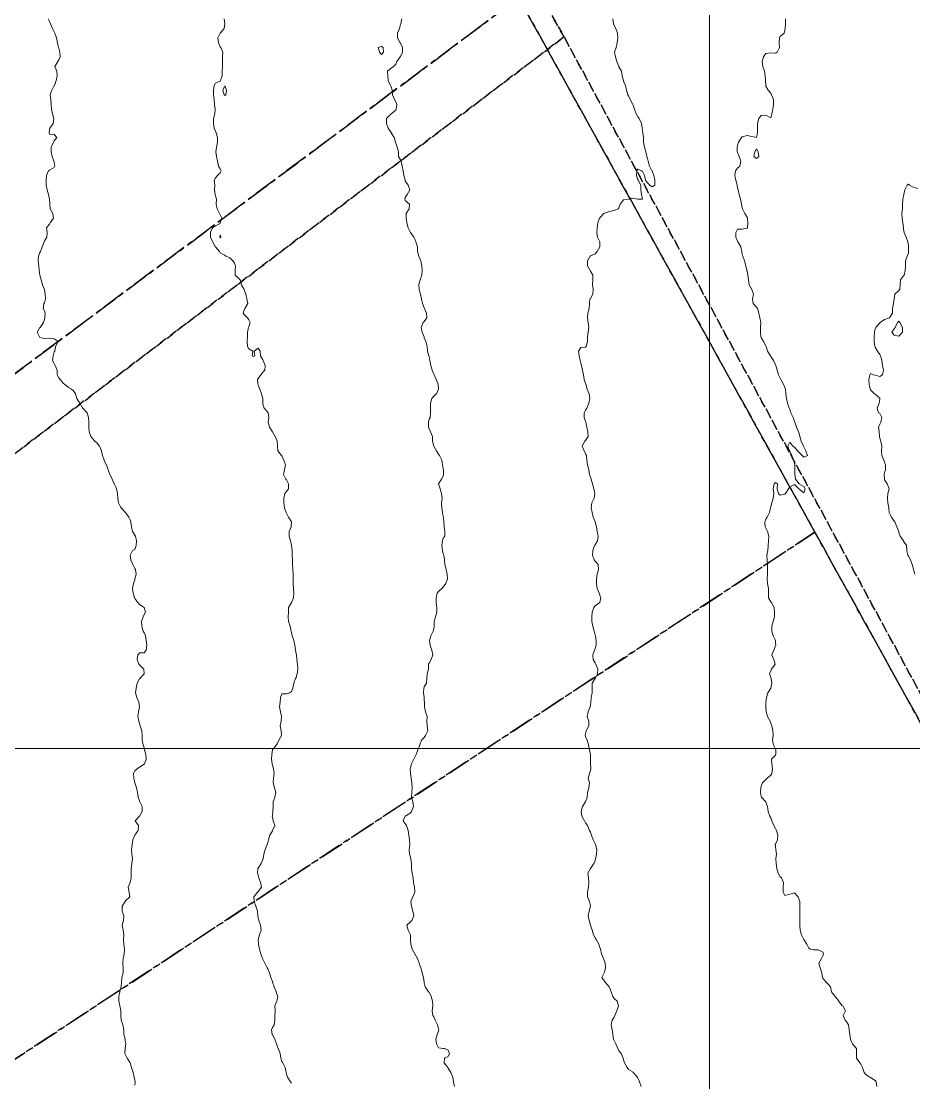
# Model space of a CAD drawing. Header units: centimetres. Extents: x 0 to 642158, y -847 to 649707.
# Drawn here: x 616594.3 to 616688.3, y 619952.2 to 620064 of the extents above; entities that cross this region are included whole.
import ezdxf

# ---------------------------------------------------------------- set-up
doc = ezdxf.new("R2010")
doc.units = ezdxf.units.CM
doc.header["$MEASUREMENT"] = 0
doc.linetypes.add('CENTERX2', pattern=[4, 2.5, -0.5, 0.5, -0.5])
doc.linetypes.add('JIS_02_0.7', pattern=[1.35, 0.75, -0.6])
for name, color, linetype, lineweight in [('MEV_grille', 254, 'Continuous', 9), ('WAL_parcellaire agricole', 7, 'JIS_02_0.7', 25), ('WAL_topographie 0.5', 253, 'Continuous', 20)]:
    doc.layers.add(name, color=color, linetype=linetype, lineweight=lineweight)
doc.layers.add('SPW_parcellaire cadastral', color=7, linetype='CENTERX2', lineweight=25, true_color=0xff0542)

# ---------------------------------------------------------------- blocks, each defined once
blk = doc.blocks.new('*U114')
at = {"layer": 'MEV_grille', "transparency": 33554687}
blk.add_lwpolyline([(-1338.46, 0), (1338.46, 0)], dxfattribs=at)
blk = doc.blocks.new('*U115')
at = {"layer": 'MEV_grille', "color": 0, "linetype": 'ByBlock', "lineweight": -2, "transparency": 16777216}
blk.add_blockref('*U114', (0, -2400), dxfattribs=at)
blk = doc.blocks.new('*U112')
at = {"layer": 'MEV_grille', "transparency": 33554687}
blk.add_lwpolyline([(0, 1825.48), (0, -1825.48)], dxfattribs=at)
blk = doc.blocks.new('*U113')
at = {"layer": 'MEV_grille', "color": 0, "linetype": 'ByBlock', "lineweight": -2, "transparency": 16777216}
blk.add_blockref('*U112', (1300, 0), dxfattribs=at)

msp = doc.modelspace()

# ---------------------------------------------------------------- linework, layer by layer
at = {"layer": 'SPW_parcellaire cadastral'}
for points in [[(616722.53, 619984.25), (616699.58, 619971.05), (616677.9, 620010.17), (616646.69, 620066.48), (616620.26, 620114.17), (616615, 620123.66), (616698.89, 620166.91), (616720.65, 620176.39), (616798.17, 620038.82), (616771.74, 620018.88), (616757.22, 620008.01), (616722.53, 619984.25)], [(616529.6, 620035.78), (616528.96, 620036.62), (616620.26, 620114.17), (616646.69, 620066.48), (616557.3, 619999.75), (616529.6, 620035.78)], [(616592.6, 619953.96), (616557.3, 619999.75), (616646.69, 620066.48), (616677.9, 620010.17), (616592.6, 619953.96)], [(616592.6, 619953.96), (616677.9, 620010.17), (616699.58, 619971.05), (616722.53, 619984.25), (616748.58, 619955.44), (616723.43, 619939.93), (616701.91, 619926.77), (616623.29, 619879.23), (616572.77, 619940.88), (616592.6, 619953.96)]]:
    msp.add_lwpolyline(points, dxfattribs=at)
at = {"layer": 'WAL_parcellaire agricole'}
for points in [[(616600.26, 620451.18), (616651.69, 620350.86), (616668.69, 620318.86), (616740.96, 620187.28), (616814.97, 620053.63), (616700.98, 619971.12), (616651.47, 620062.36), (616618.97, 620119.85), (616577.3, 620085.18), (616521.81, 620039.43), (616499.25, 620069.84), (616492.24, 620078.82), (616529.97, 620108.84), (616595.29, 620161.18), (616569.62, 620208.85), (616514.46, 620165.76), (616479.29, 620211.59), (616523.2, 620254.51), (616504.7, 620275.42), (616588.94, 620323.85), (616622.27, 620341.19), (616567.6, 620414.18), (616573.6, 620419.85), (616600.26, 620451.18)], [(616651.47, 620062.36), (616700.98, 619971.12), (616814.97, 620053.63), (616740.96, 620187.28)], [(616567.65, 619947.68), (616545.99, 619931.35), (616486.65, 620012.34), (616521.81, 620039.43), (616577.3, 620085.18), (616618.97, 620119.85), (616651.47, 620062.36), (616593.48, 620018.35), (616545.48, 619980.85), (616567.65, 619947.68)], [(616872.99, 619891.39), (616829.99, 619869.88), (616799.5, 619856.38), (616777, 619848.88), (616760.83, 619845.04), (616743.16, 619842.04), (616720.83, 619840.7), (616687.39, 619842.74), (616662.66, 619845.7), (616650, 619847.74), (616646.71, 619847.08), (616643.83, 619847.53), (616567.65, 619947.68), (616545.48, 619980.85), (616593.48, 620018.35), (616651.47, 620062.36)]]:
    msp.add_lwpolyline(points, dxfattribs=at)
at = {"layer": 'WAL_topographie 0.5'}
for points in [[(616597.11, 620064.25), (616597.25, 620063.98), (616597.36, 620063.75), (616597.57, 620063.25), (616597.75, 620062.88), (616597.83, 620062.75), (616598.01, 620062.25), (616598.12, 620061.75), (616598.23, 620061.25), (616598.25, 620061.18), (616598.36, 620060.75), (616598.38, 620060.25), (616598.25, 620059.94), (616598.16, 620059.75), (616597.83, 620059.25), (616598.02, 620058.75), (616598.09, 620058.25), (616597.96, 620057.75), (616597.8, 620057.25), (616597.75, 620057.22), (616597.51, 620056.75), (616597.35, 620056.25), (616597.41, 620055.75), (616597.45, 620055.25), (616597.46, 620054.75), (616597.57, 620054.25), (616597.71, 620053.75), (616597.64, 620053.25), (616597.29, 620052.75), (616597.25, 620052.58), (616597.22, 620052.25), (616597.25, 620052.12), (616597.75, 620052.06), (616598.03, 620051.75), (616597.75, 620051.39), (616597.67, 620051.25), (616597.45, 620050.75), (616597.43, 620050.25), (616597.53, 620049.75), (616597.73, 620049.25), (616597.75, 620049.15), (616597.81, 620048.75), (616597.75, 620048.58), (616597.25, 620048.33), (616597.16, 620048.25), (616596.95, 620047.75), (616596.93, 620047.25), (616596.93, 620046.75), (616597.03, 620046.25), (616597.16, 620045.75), (616597.25, 620045.25), (616597.25, 620045.25), (616597.3, 620044.75), (616597.35, 620044.25), (616597.62, 620043.75), (616597.68, 620043.25), (616597.32, 620042.75), (616597.25, 620042.61), (616596.96, 620042.25), (616597.03, 620041.75), (616596.99, 620041.25), (616596.75, 620040.87), (616596.69, 620040.75), (616596.48, 620040.25), (616596.32, 620039.75), (616596.25, 620039.65), (616596.09, 620039.25), (616596.08, 620038.75), (616596.13, 620038.25), (616596.16, 620037.75), (616596.25, 620037.25), (616596.25, 620037.25), (616596.37, 620036.75), (616596.52, 620036.25), (616596.75, 620035.75), (616596.75, 620035.75), (616596.82, 620035.25), (616596.83, 620034.75), (616596.75, 620034.33), (616596.68, 620034.25), (616596.61, 620033.75), (616596.75, 620033.5), (616596.82, 620033.25), (616596.79, 620032.75), (616596.75, 620032.58), (616596.64, 620032.25), (616596.29, 620031.75), (616596.25, 620031.72), (616595.97, 620031.25), (616596.2, 620030.75), (616596.25, 620030.7), (616596.75, 620030.58), (616597.25, 620030.62), (616597.75, 620030.53), (616598.17, 620030.25), (616597.89, 620029.75), (616597.81, 620029.25), (616597.75, 620029.18), (616597.65, 620028.75), (616597.59, 620028.25), (616597.75, 620027.94), (616597.87, 620027.75), (616598.06, 620027.25), (616598.09, 620026.75), (616598.25, 620026.45), (616598.39, 620026.25), (616598.75, 620025.82), (616598.83, 620025.75), (616599.25, 620025.4), (616599.57, 620025.25), (616599.75, 620025.11), (616599.99, 620024.75), (616600.14, 620024.25), (616600.25, 620024.07), (616600.47, 620023.75), (616600.75, 620023.28), (616600.78, 620023.25), (616601.25, 620022.75), (616601.25, 620022.75), (616601.39, 620022.25), (616601.4, 620021.75), (616601.4, 620021.25), (616601.45, 620020.75), (616601.62, 620020.25), (616601.75, 620020.06), (616602.03, 620019.75), (616602.25, 620019.58), (616602.52, 620019.25), (616602.74, 620018.75), (616602.75, 620018.7), (616602.85, 620018.25), (616603.02, 620017.75), (616603.25, 620017.28), (616603.27, 620017.25), (616603.46, 620016.75), (616603.63, 620016.25), (616603.75, 620016.01), (616603.87, 620015.75), (616604.09, 620015.25), (616604.25, 620014.9), (616604.31, 620014.75), (616604.42, 620014.25), (616604.47, 620013.75), (616604.55, 620013.25), (616604.75, 620012.84), (616604.8, 620012.75), (616605.25, 620012.27), (616605.26, 620012.25), (616605.62, 620011.75), (616605.75, 620011.46), (616605.82, 620011.25), (616605.9, 620010.75), (616606, 620010.25), (616606.25, 620009.85), (616606.33, 620009.75), (616606.44, 620009.25), (616606.4, 620008.75), (616606.25, 620008.36), (616606, 620008.25), (616605.75, 620007.75), (616605.84, 620007.25), (616606.05, 620006.75), (616606.25, 620006.33), (616606.31, 620006.25), (616606.38, 620005.75), (616606.27, 620005.25), (616606.25, 620005.15), (616606.1, 620004.75), (616606, 620004.25), (616606.07, 620003.75), (616606.23, 620003.25), (616606.25, 620003.2), (616606.57, 620002.75), (616606.75, 620002.56), (616607.25, 620002.25), (616607.25, 620002.25), (616607.37, 620001.75), (616607.25, 620001.5), (616607.13, 620001.25), (616606.96, 620000.75), (616606.99, 620000.25), (616607.14, 619999.75), (616607.25, 619999.57), (616607.37, 619999.25), (616607.46, 619998.75), (616607.53, 619998.25), (616607.45, 619997.75), (616607.25, 619997.45), (616606.75, 619997.46), (616606.58, 619997.25), (616606.51, 619996.75), (616606.69, 619996.25), (616606.75, 619996.19), (616607.22, 619995.75), (616607.25, 619995.25), (616607.25, 619995.25), (616607.25, 619995.25), (616606.78, 619994.75), (616606.75, 619994.71), (616606.5, 619994.25), (616606.38, 619993.75), (616606.34, 619993.25), (616606.45, 619992.75), (616606.66, 619992.25), (616606.74, 619991.75), (616606.65, 619991.25), (616606.57, 619990.75), (616606.66, 619990.25), (616606.75, 619990), (616606.83, 619989.75), (616606.98, 619989.25), (616607.02, 619988.75), (616607.02, 619988.25), (616607.14, 619987.75), (616607.25, 619987.43), (616607.29, 619987.25), (616607.41, 619986.75), (616607.46, 619986.25), (616607.28, 619985.75), (616607.25, 619985.71), (616606.75, 619985.4), (616606.5, 619985.25), (616606.25, 619985.04), (616606.13, 619984.75), (616606.14, 619984.25), (616606.25, 619983.75), (616606.25, 619983.75), (616606.42, 619983.25), (616606.54, 619982.75), (616606.6, 619982.25), (616606.75, 619981.85), (616606.79, 619981.75), (616607.03, 619981.25), (616607.03, 619980.75), (616606.75, 619980.25), (616606.75, 619980.25), (616606.3, 619979.75), (616606.64, 619979.25), (616606.6, 619978.75), (616606.25, 619978.25), (616606.25, 619978.25), (616606.05, 619977.75), (616605.96, 619977.25), (616605.9, 619976.75), (616605.95, 619976.25), (616606.02, 619975.75), (616605.94, 619975.25), (616605.86, 619974.75), (616605.87, 619974.25), (616605.87, 619973.75), (616605.75, 619973.25), (616605.75, 619973.25), (616605.56, 619972.75), (616605.65, 619972.25), (616605.72, 619971.75), (616605.25, 619971.28), (616605.23, 619971.25), (616604.92, 619970.75), (616604.93, 619970.25), (616605.09, 619969.75), (616605.05, 619969.25), (616604.91, 619968.75), (616605.02, 619968.25), (616605.11, 619967.75), (616605.06, 619967.25), (616605.11, 619966.75), (616605.16, 619966.25), (616605.12, 619965.75), (616605.03, 619965.25), (616604.98, 619964.75), (616605.04, 619964.25), (616605.01, 619963.75), (616604.87, 619963.25), (616604.85, 619962.75), (616604.81, 619962.25), (616604.75, 619962.08), (616604.66, 619961.75), (616604.58, 619961.25), (616604.57, 619960.75), (616604.66, 619960.25), (616604.75, 619959.92), (616604.78, 619959.75), (616604.79, 619959.25), (616604.81, 619958.75), (616604.98, 619958.25), (616605.1, 619957.75), (616605.11, 619957.25), (616605.22, 619956.75), (616605.25, 619956.55), (616605.3, 619956.25), (616605.25, 619955.75), (616605.25, 619955.75), (616605.21, 619955.25), (616605.25, 619955.17), (616605.44, 619954.75), (616605.75, 619954.25), (616605.75, 619954.25), (616605.91, 619953.75), (616606.07, 619953.25), (616606.2, 619952.75), (616606.25, 619952.42), (616606.28, 619952.25), (616606.25, 619951.92)], [(616615.66, 620064.25), (616615.75, 620063.75), (616615.75, 620063.75), (616615.75, 620063.75), (616615.65, 620063.25), (616615.25, 620062.75), (616615.25, 620062.75), (616614.99, 620062.25), (616615.07, 620061.75), (616615.25, 620061.31), (616615.3, 620061.25), (616615.51, 620060.75), (616615.49, 620060.25), (616615.49, 620059.75), (616615.5, 620059.25), (616615.47, 620058.75), (616615.44, 620058.25), (616615.29, 620057.75), (616615.25, 620057.7), (616614.75, 620057.5), (616614.62, 620057.25), (616614.55, 620056.75), (616614.56, 620056.25), (616614.61, 620055.75), (616614.65, 620055.25), (616614.73, 620054.75), (616614.7, 620054.25), (616614.55, 620053.75), (616614.55, 620053.25), (616614.62, 620052.75), (616614.75, 620052.43), (616614.81, 620052.25), (616614.95, 620051.75), (616614.96, 620051.25), (616614.86, 620050.75), (616614.78, 620050.25), (616614.86, 620049.75), (616614.95, 620049.25), (616615.08, 620048.75), (616615.25, 620048.45), (616615.34, 620048.25), (616615.25, 620048.02), (616614.98, 620047.75), (616614.75, 620047.5), (616614.61, 620047.25), (616614.68, 620046.75), (616614.64, 620046.25), (616614.72, 620045.75), (616614.75, 620045.6), (616614.85, 620045.25), (616614.84, 620044.75), (616614.93, 620044.25), (616615.18, 620043.75), (616615.25, 620043.62), (616615.41, 620043.25), (616615.26, 620042.75), (616615.25, 620042.71), (616614.75, 620042.45), (616614.45, 620042.25), (616614.25, 620041.85), (616614.23, 620041.75), (616614.22, 620041.25), (616614.25, 620041.15), (616614.49, 620040.75), (616614.72, 620040.25), (616614.75, 620040.22), (616615.16, 620039.75), (616615.25, 620039.62), (616615.75, 620039.35), (616615.83, 620039.25), (616616.25, 620039.09), (616616.58, 620038.75), (616616.75, 620038.5), (616616.85, 620038.25), (616616.82, 620037.75), (616616.83, 620037.25), (616617.25, 620036.88), (616617.34, 620036.75), (616617.5, 620036.25), (616617.75, 620035.81), (616617.78, 620035.75), (616617.96, 620035.25), (616618.07, 620034.75), (616618.15, 620034.25), (616617.86, 620033.75), (616617.75, 620033.5), (616617.68, 620033.25), (616617.75, 620033.14), (616618.12, 620032.75), (616618.25, 620032.55), (616618.42, 620032.25), (616618.25, 620031.82), (616618.22, 620031.75), (616618.13, 620031.25), (616618.14, 620030.75), (616618.08, 620030.25), (616618.13, 620029.75), (616618.25, 620029.5), (616618.68, 620029.25), (616618.62, 620028.75), (616618.75, 620028.67), (616618.89, 620028.75), (616618.82, 620029.25), (616619.25, 620029.55), (616619.45, 620029.25), (616619.5, 620028.75), (616619.75, 620028.33), (616619.77, 620028.25), (616619.98, 620027.75), (616619.96, 620027.25), (616619.75, 620027.03), (616619.52, 620026.75), (616619.25, 620026.38), (616619.19, 620026.25), (616619.22, 620025.75), (616619.25, 620025.68), (616619.42, 620025.25), (616619.59, 620024.75), (616619.74, 620024.25), (616619.74, 620023.75), (616619.75, 620023.67), (616619.89, 620023.25), (616620.25, 620022.82), (616620.29, 620022.75), (616620.38, 620022.25), (616620.31, 620021.75), (616620.43, 620021.25), (616620.75, 620020.75), (616620.75, 620020.75), (616621.05, 620020.25), (616621.25, 620019.75), (616621.25, 620019.75), (616621.27, 620019.25), (616621.31, 620018.75), (616621.69, 620018.25), (616621.75, 620018.2), (616621.97, 620017.75), (616622.13, 620017.25), (616622.03, 620016.75), (616621.9, 620016.25), (616622.16, 620015.75), (616622.25, 620015.67), (616622.44, 620015.25), (616622.46, 620014.75), (616622.25, 620014.46), (616622.06, 620014.25), (616621.94, 620013.75), (616621.94, 620013.25), (616622.02, 620012.75), (616622.2, 620012.25), (616622.25, 620012.17), (616622.46, 620011.75), (616622.75, 620011.25), (616622.75, 620011.25), (616622.75, 620011.25), (616622.72, 620010.75), (616622.53, 620010.25), (616622.51, 620009.75), (616622.64, 620009.25), (616622.75, 620008.75), (616622.75, 620008.75), (616622.84, 620008.25), (616622.84, 620007.75), (616622.85, 620007.25), (616622.85, 620006.75), (616622.89, 620006.25), (616622.93, 620005.75), (616622.93, 620005.25), (616622.94, 620004.75), (616622.96, 620004.25), (616622.99, 620003.75), (616622.98, 620003.25), (616622.75, 620002.75), (616622.75, 620002.75), (616622.45, 620002.25), (616622.44, 620001.75), (616622.42, 620001.25), (616622.44, 620000.75), (616622.61, 620000.25), (616622.72, 619999.75), (616622.75, 619999.6), (616622.82, 619999.25), (616623, 619998.75), (616623.1, 619998.25), (616623.17, 619997.75), (616623.25, 619997.36), (616623.27, 619997.25), (616623.33, 619996.75), (616623.4, 619996.25), (616623.43, 619995.75), (616623.36, 619995.25), (616623.25, 619994.87), (616623.18, 619994.75), (616623, 619994.25), (616622.89, 619993.75), (616622.75, 619993.38), (616622.58, 619993.25), (616622.25, 619993.14), (616621.75, 619993.14), (616621.61, 619992.75), (616621.55, 619992.25), (616621.51, 619991.75), (616621.59, 619991.25), (616621.71, 619990.75), (616621.68, 619990.25), (616621.57, 619989.75), (616621.66, 619989.25), (616621.72, 619988.75), (616621.42, 619988.25), (616621.25, 619987.86), (616621.17, 619987.75), (616620.75, 619987.25), (616620.75, 619987.25), (616620.68, 619986.75), (616620.64, 619986.25), (616620.71, 619985.75), (616620.75, 619985.62), (616620.87, 619985.25), (616620.92, 619984.75), (616620.85, 619984.25), (616620.83, 619983.75), (616620.98, 619983.25), (616621.1, 619982.75), (616620.99, 619982.25), (616620.84, 619981.75), (616620.83, 619981.25), (616620.8, 619980.75), (616620.75, 619980.33), (616620.74, 619980.25), (616620.75, 619980.15), (616620.83, 619979.75), (616620.99, 619979.25), (616620.77, 619978.75), (616620.75, 619978.71), (616620.48, 619978.25), (616620.35, 619977.75), (616620.25, 619977.48), (616620.18, 619977.25), (616619.97, 619976.75), (616619.85, 619976.25), (616619.76, 619975.75), (616619.75, 619975.71), (616619.56, 619975.25), (616619.25, 619974.78), (616619.23, 619974.75), (616619.18, 619974.25), (616619.25, 619974.03), (616619.33, 619973.75), (616619.48, 619973.25), (616619.59, 619972.75), (616619.25, 619972.31), (616619.19, 619972.25), (616618.78, 619971.75), (616618.82, 619971.25), (616619, 619970.75), (616619.18, 619970.25), (616619.22, 619969.75), (616619.25, 619969.55), (616619.31, 619969.25), (616619.51, 619968.75), (616619.55, 619968.25), (616619.4, 619967.75), (616619.25, 619967.25), (616619.3, 619966.75), (616619.39, 619966.25), (616619.53, 619965.75), (616619.71, 619965.25), (616619.75, 619965.17), (616619.96, 619964.75), (616620.19, 619964.25), (616620.25, 619964.15), (616620.44, 619963.75), (616620.59, 619963.25), (616620.75, 619962.82), (616620.77, 619962.75), (616620.94, 619962.25), (616621.13, 619961.75), (616621.25, 619961.43), (616621.31, 619961.25), (616621.25, 619960.89), (616621.2, 619960.75), (616620.99, 619960.25), (616621.05, 619959.75), (616620.99, 619959.25), (616621, 619958.75), (616620.95, 619958.25), (616620.75, 619957.98), (616620.65, 619957.75), (616620.73, 619957.25), (616620.75, 619957.21), (616621, 619956.75), (616621.17, 619956.25), (616621.25, 619956.04), (616621.37, 619955.75), (616621.55, 619955.25), (616621.64, 619954.75), (616621.75, 619954.41), (616621.83, 619954.25), (616622.11, 619953.75), (616622.21, 619953.25), (616622.25, 619953.06), (616622.35, 619952.75), (616622.66, 619952.25), (616622.75, 619952.13)], [(616634.38, 620064.25), (616634.29, 620063.75), (616634.25, 620063.65), (616634.13, 620063.25), (616633.94, 620062.75), (616633.93, 620062.25), (616634.2, 620061.75), (616634.25, 620061.68), (616634.44, 620061.25), (616634.47, 620060.75), (616634.25, 620060.3), (616634.21, 620060.25), (616633.86, 620059.75), (616633.75, 620059.5), (616633.5, 620059.25), (616633.25, 620059.06), (616632.89, 620058.75), (616632.9, 620058.25), (616632.95, 620057.75), (616633.18, 620057.25), (616633.25, 620057.11), (616633.37, 620056.75), (616633.4, 620056.25), (616633.6, 620055.75), (616633.75, 620055.51), (616633.85, 620055.25), (616633.77, 620054.75), (616633.75, 620054.65), (616633.25, 620054.25), (616633.25, 620054.25), (616632.77, 620053.75), (616632.78, 620053.25), (616632.94, 620052.75), (616633.25, 620052.27), (616633.27, 620052.25), (616633.58, 620051.75), (616633.71, 620051.25), (616633.75, 620051.16), (616633.88, 620050.75), (616634.02, 620050.25), (616634.04, 620049.75), (616634.25, 620049.39), (616634.3, 620049.25), (616634.43, 620048.75), (616634.52, 620048.25), (616634.61, 620047.75), (616634.72, 620047.25), (616634.75, 620047.2), (616635.04, 620046.75), (616635.22, 620046.25), (616634.93, 620045.75), (616634.75, 620045.44), (616634.7, 620045.25), (616634.75, 620045.11), (616635.19, 620044.75), (616635.17, 620044.25), (616634.83, 620043.75), (616634.85, 620043.25), (616634.92, 620042.75), (616635.04, 620042.25), (616635.25, 620041.81), (616635.3, 620041.75), (616635.64, 620041.25), (616635.75, 620041.03), (616635.86, 620040.75), (616636.03, 620040.25), (616636.05, 620039.75), (616636.17, 620039.25), (616636.25, 620039.09), (616636.39, 620038.75), (616636.49, 620038.25), (616636.52, 620037.75), (616636.49, 620037.25), (616636.33, 620036.75), (616636.25, 620036.54), (616636.18, 620036.25), (616636.2, 620035.75), (616636.25, 620035.61), (616636.36, 620035.25), (616636.46, 620034.75), (616636.57, 620034.25), (616636.75, 620033.81), (616636.78, 620033.75), (616636.99, 620033.25), (616637.03, 620032.75), (616636.75, 620032.36), (616636.64, 620032.25), (616636.43, 620031.75), (616636.54, 620031.25), (616636.72, 620030.75), (616636.75, 620030.65), (616636.92, 620030.25), (616637.05, 620029.75), (616637.08, 620029.25), (616637.23, 620028.75), (616637.25, 620028.69), (616637.35, 620028.25), (616637.45, 620027.75), (616637.57, 620027.25), (616637.75, 620026.83), (616637.78, 620026.75), (616638.01, 620026.25), (616638.2, 620025.75), (616638.25, 620025.25), (616638.25, 620025.25), (616638.25, 620025.25), (616638.05, 620024.75), (616637.75, 620024.49), (616637.55, 620024.25), (616637.4, 620023.75), (616637.39, 620023.25), (616637.42, 620022.75), (616637.37, 620022.25), (616637.25, 620022.08), (616637.19, 620021.75), (616637.18, 620021.25), (616637.25, 620021.06), (616637.42, 620020.75), (616637.6, 620020.25), (616637.63, 620019.75), (616637.75, 620019.25), (616637.75, 620019.25), (616638.03, 620018.75), (616638.25, 620018.38), (616638.36, 620018.25), (616638.59, 620017.75), (616638.68, 620017.25), (616638.75, 620016.83), (616638.76, 620016.75), (616638.78, 620016.25), (616638.75, 620016.08), (616638.55, 620015.75), (616638.25, 620015.25), (616638.41, 620014.75), (616638.57, 620014.25), (616638.62, 620013.75), (616638.58, 620013.25), (616638.59, 620012.75), (616638.67, 620012.25), (616638.75, 620011.82), (616638.76, 620011.75), (616638.82, 620011.25), (616638.85, 620010.75), (616638.93, 620010.25), (616638.93, 620009.75), (616638.75, 620009.53), (616638.66, 620009.25), (616638.6, 620008.75), (616638.67, 620008.25), (616638.75, 620007.9), (616638.8, 620007.75), (616638.87, 620007.25), (616638.93, 620006.75), (616639.04, 620006.25), (616639.15, 620005.75), (616639.19, 620005.25), (616639.02, 620004.75), (616638.75, 620004.36), (616638.61, 620004.25), (616638.25, 620003.92), (616638.1, 620003.75), (616637.99, 620003.25), (616638, 620002.75), (616638.06, 620002.25), (616638.07, 620001.75), (616637.93, 620001.25), (616637.78, 620000.75), (616637.8, 620000.25), (616637.75, 620000), (616637.7, 619999.75), (616637.45, 619999.25), (616637.29, 619998.75), (616637.37, 619998.25), (616637.54, 619997.75), (616637.64, 619997.25), (616637.46, 619996.75), (616637.25, 619996.36), (616637.21, 619996.25), (616637.2, 619995.75), (616637.04, 619995.25), (616637.02, 619994.75), (616636.98, 619994.25), (616636.75, 619993.88), (616636.69, 619993.75), (616636.67, 619993.25), (616636.73, 619992.75), (616636.75, 619992.42), (616636.76, 619992.25), (616636.78, 619991.75), (616636.89, 619991.25), (616637.04, 619990.75), (616637.02, 619990.25), (616637.06, 619989.75), (616637.12, 619989.25), (616636.88, 619988.75), (616636.75, 619988.53), (616636.47, 619988.25), (616636.29, 619987.75), (616636.25, 619987.67), (616636.06, 619987.25), (616635.88, 619986.75), (616635.75, 619986.45), (616635.66, 619986.25), (616635.41, 619985.75), (616635.27, 619985.25), (616635.3, 619984.75), (616635.38, 619984.25), (616635.43, 619983.75), (616635.49, 619983.25), (616635.45, 619982.75), (616635.42, 619982.25), (616635.54, 619981.75), (616635.62, 619981.25), (616635.42, 619980.75), (616635.25, 619980.56), (616634.75, 619980.25), (616634.75, 619980.25), (616634.52, 619979.75), (616634.75, 619979.46), (616634.88, 619979.25), (616635.05, 619978.75), (616635.13, 619978.25), (616635.2, 619977.75), (616635.21, 619977.25), (616635.16, 619976.75), (616635.18, 619976.25), (616635.25, 619976.06), (616635.34, 619975.75), (616635.39, 619975.25), (616635.41, 619974.75), (616635.49, 619974.25), (616635.57, 619973.75), (616635.62, 619973.25), (616635.72, 619972.75), (616635.75, 619972.25), (616635.75, 619972.25), (616635.75, 619972.25), (616635.54, 619971.75), (616635.35, 619971.25), (616635.42, 619970.75), (616635.54, 619970.25), (616635.64, 619969.75), (616635.44, 619969.25), (616635.25, 619969.09), (616634.91, 619968.75), (616635.06, 619968.25), (616635.25, 619967.83), (616635.29, 619967.75), (616635.3, 619967.25), (616635.32, 619966.75), (616635.48, 619966.25), (616635.75, 619965.75), (616635.75, 619965.75), (616636.02, 619965.25), (616636.2, 619964.75), (616636.25, 619964.6), (616636.37, 619964.25), (616636.52, 619963.75), (616636.66, 619963.25), (616636.73, 619962.75), (616636.75, 619962.7), (616636.86, 619962.25), (616637.2, 619961.75), (616637.25, 619961.69), (616637.48, 619961.25), (616637.61, 619960.75), (616637.64, 619960.25), (616637.57, 619959.75), (616637.66, 619959.25), (616637.75, 619959.09), (616637.89, 619958.75), (616638.15, 619958.25), (616638.25, 619957.89), (616638.28, 619957.75), (616638.25, 619957.61), (616638.1, 619957.25), (616637.97, 619956.75), (616638.05, 619956.25), (616638.25, 619955.82), (616638.75, 619955.78), (616638.88, 619955.75), (616639.25, 619955.58), (616639.4, 619955.25), (616639.25, 619954.92), (616638.88, 619954.75), (616638.84, 619954.25), (616639.22, 619953.75), (616639.25, 619953.7), (616639.53, 619953.25), (616639.75, 619952.75), (616639.75, 619952.75), (616639.84, 619952.25), (616639.92, 619951.75)], [(616656.62, 620064.25), (616656.68, 620063.75), (616656.75, 620063.57), (616656.92, 620063.25), (616657.1, 620062.75), (616657.13, 620062.25), (616657.07, 620061.75), (616656.95, 620061.25), (616656.78, 620060.75), (616656.9, 620060.25), (616657.04, 620059.75), (616657.23, 620059.25), (616657.25, 620059.19), (616657.51, 620058.75), (616657.59, 620058.25), (616657.73, 620057.75), (616657.75, 620057.7), (616657.94, 620057.25), (616658.06, 620056.75), (616658.2, 620056.25), (616658.25, 620056.14), (616658.44, 620055.75), (616658.72, 620055.25), (616658.75, 620055.17), (616658.89, 620054.75), (616659.06, 620054.25), (616659.25, 620053.94), (616659.39, 620053.75), (616659.62, 620053.25), (616659.71, 620052.75), (616659.75, 620052.46), (616659.78, 620052.25), (616659.83, 620051.75), (616659.85, 620051.25), (616659.96, 620050.75), (616660.09, 620050.25), (616660.19, 620049.75), (616660.25, 620049.54), (616660.34, 620049.25), (616660.48, 620048.75), (616660.73, 620048.25), (616660.75, 620048.23), (616660.95, 620047.75), (616661.04, 620047.25), (616661.04, 620046.75), (616660.75, 620046.56), (616660.52, 620046.75), (616660.25, 620046.97), (616660.04, 620047.25), (616659.95, 620047.75), (616659.75, 620048.17), (616659.62, 620048.25), (616659.25, 620048.43), (616659.15, 620048.25), (616659.1, 620047.75), (616659.25, 620047.29), (616659.29, 620047.25), (616659.55, 620046.75), (616659.57, 620046.25), (616659.64, 620045.75), (616659.75, 620045.25), (616659.75, 620045.25), (616659.75, 620045.25), (616659.25, 620045.25), (616659.25, 620045.25), (616658.75, 620045.35), (616658.25, 620045.25), (616658.25, 620045.25), (616657.75, 620045.19), (616657.38, 620044.75), (616657.25, 620044.33), (616657.19, 620044.25), (616656.75, 620044.07), (616656.25, 620043.97), (616655.75, 620043.8), (616655.67, 620043.75), (616655.25, 620043.3), (616655.21, 620043.25), (616655.04, 620042.75), (616654.97, 620042.25), (616654.93, 620041.75), (616655, 620041.25), (616655.25, 620040.78), (616655.26, 620040.75), (616655.25, 620040.5), (616655.23, 620040.25), (616654.95, 620039.75), (616654.75, 620039.51), (616654.25, 620039.28), (616654.23, 620039.25), (616653.95, 620038.75), (616653.96, 620038.25), (616654.21, 620037.75), (616654.25, 620037.67), (616654.51, 620037.25), (616654.52, 620036.75), (616654.47, 620036.25), (616654.55, 620035.75), (616654.52, 620035.25), (616654.25, 620034.81), (616654.2, 620034.75), (616654.16, 620034.25), (616654.13, 620033.75), (616653.97, 620033.25), (616653.93, 620032.75), (616654.01, 620032.25), (616654.09, 620031.75), (616654.01, 620031.25), (616653.95, 620030.75), (616653.96, 620030.25), (616653.81, 620029.75), (616653.75, 620029.68), (616653.25, 620029.64), (616652.99, 620029.25), (616653.07, 620028.75), (616653.18, 620028.25), (616653.25, 620027.97), (616653.31, 620027.75), (616653.43, 620027.25), (616653.51, 620026.75), (616653.6, 620026.25), (616653.75, 620025.82), (616653.77, 620025.75), (616653.92, 620025.25), (616654.11, 620024.75), (616654.2, 620024.25), (616654.08, 620023.75), (616653.87, 620023.25), (616653.75, 620023.02), (616653.61, 620022.75), (616653.61, 620022.25), (616653.75, 620021.82), (616653.77, 620021.75), (616653.86, 620021.25), (616653.98, 620020.75), (616654.03, 620020.25), (616653.75, 620019.83), (616653.65, 620019.75), (616653.38, 620019.25), (616653.58, 620018.75), (616653.75, 620018.42), (616653.83, 620018.25), (616653.88, 620017.75), (616653.96, 620017.25), (616654.08, 620016.75), (616654.16, 620016.25), (616654.25, 620015.96), (616654.32, 620015.75), (616654.48, 620015.25), (616654.62, 620014.75), (616654.72, 620014.25), (616654.65, 620013.75), (616654.4, 620013.25), (616654.34, 620012.75), (616654.44, 620012.25), (616654.53, 620011.75), (616654.75, 620011.25), (616654.75, 620011.25), (616654.91, 620010.75), (616654.95, 620010.25), (616655.08, 620009.75), (616654.99, 620009.25), (616654.75, 620008.84), (616654.69, 620008.75), (616654.52, 620008.25), (616654.48, 620007.75), (616654.66, 620007.25), (616654.75, 620007.12), (616655.06, 620006.75), (616655.09, 620006.25), (616654.97, 620005.75), (616654.91, 620005.25), (616654.88, 620004.75), (616654.96, 620004.25), (616655.17, 620003.75), (616655.25, 620003.54), (616655.35, 620003.25), (616655.25, 620002.75), (616655.25, 620002.75), (616654.75, 620002.4), (616654.62, 620002.25), (616654.45, 620001.75), (616654.41, 620001.25), (616654.41, 620000.75), (616654.52, 620000.25), (616654.66, 619999.75), (616654.75, 619999.32), (616654.78, 619999.25), (616654.87, 619998.75), (616654.85, 619998.25), (616654.75, 619997.92), (616654.69, 619997.75), (616654.49, 619997.25), (616654.55, 619996.75), (616654.75, 619996.4), (616654.83, 619996.25), (616655.03, 619995.75), (616654.99, 619995.25), (616654.75, 619994.75), (616654.75, 619994.75), (616654.42, 619994.25), (616654.45, 619993.75), (616654.43, 619993.25), (616654.33, 619992.75), (616654.29, 619992.25), (616654.25, 619991.92), (616654.21, 619991.75), (616654, 619991.25), (616653.9, 619990.75), (616654.08, 619990.25), (616654.1, 619989.75), (616653.82, 619989.25), (616653.75, 619988.96), (616653.69, 619988.75), (616653.75, 619988.64), (616653.9, 619988.25), (616654.04, 619987.75), (616654.15, 619987.25), (616654.25, 619986.75), (616654.25, 619986.75), (616654.25, 619986.25), (616654.27, 619985.75), (616654.3, 619985.25), (616654.25, 619985.05), (616654.16, 619984.75), (616654, 619984.25), (616654.17, 619983.75), (616654.09, 619983.25), (616653.96, 619982.75), (616653.9, 619982.25), (616653.75, 619981.75), (616653.75, 619981.75), (616653.43, 619981.25), (616653.27, 619980.75), (616653.35, 619980.25), (616653.62, 619979.75), (616653.75, 619979.56), (616653.93, 619979.25), (616654.16, 619978.75), (616654.25, 619978.55), (616654.38, 619978.25), (616654.55, 619977.75), (616654.75, 619977.34), (616654.79, 619977.25), (616654.92, 619976.75), (616654.91, 619976.25), (616654.79, 619975.75), (616654.75, 619975.58), (616654.62, 619975.25), (616654.25, 619974.75), (616654.25, 619974.75), (616653.97, 619974.25), (616654.06, 619973.75), (616654.1, 619973.25), (616654.04, 619972.75), (616653.93, 619972.25), (616653.95, 619971.75), (616654.14, 619971.25), (616654.25, 619970.75), (616654.25, 619970.75), (616654.25, 619970.75), (616654.11, 619970.25), (616654.01, 619969.75), (616654.11, 619969.25), (616654.25, 619968.75), (616654.25, 619968.75), (616654.42, 619968.25), (616654.58, 619967.75), (616654.75, 619967.43), (616654.87, 619967.25), (616655.15, 619966.75), (616655.25, 619966.4), (616655.31, 619966.25), (616655.41, 619965.75), (616655.62, 619965.25), (616655.75, 619964.96), (616655.82, 619964.75), (616655.83, 619964.25), (616655.75, 619963.82), (616655.71, 619963.75), (616655.46, 619963.25), (616655.75, 619962.85), (616655.79, 619962.75), (616656.21, 619962.25), (616656.25, 619962.19), (616656.44, 619961.75), (616656.62, 619961.25), (616656.75, 619961.02), (616657.08, 619960.75), (616657.21, 619960.25), (616657.03, 619959.75), (616656.83, 619959.25), (616656.75, 619959.06), (616656.56, 619958.75), (616656.43, 619958.25), (616656.54, 619957.75), (616656.6, 619957.25), (616656.7, 619956.75), (616656.75, 619956.62), (616656.93, 619956.25), (616657.14, 619955.75), (616657.25, 619955.53), (616657.49, 619955.25), (616657.7, 619954.75), (616657.75, 619954.56), (616657.85, 619954.25), (616658.12, 619953.75), (616658.25, 619953.56), (616658.75, 619953.27), (616658.77, 619953.25), (616659.2, 619952.75), (616659.25, 619952.67), (616659.43, 619952.25), (616659.61, 619951.75)], [(616674.79, 620064.25), (616674.8, 620063.75), (616674.77, 620063.25), (616674.75, 620063.08), (616674.67, 620062.75), (616674.25, 620062.39), (616674.18, 620062.25), (616674.12, 620061.75), (616674.17, 620061.25), (616673.93, 620060.75), (616673.75, 620060.63), (616673.25, 620060.69), (616672.75, 620060.61), (616672.48, 620060.25), (616672.36, 620059.75), (616672.41, 620059.25), (616672.6, 620058.75), (616672.68, 620058.25), (616672.7, 620057.75), (616672.73, 620057.25), (616672.75, 620057.18), (616672.97, 620056.75), (616673.25, 620056.43), (616673.34, 620056.25), (616673.55, 620055.75), (616673.54, 620055.25), (616673.46, 620054.75), (616673.35, 620054.25), (616673.25, 620053.82), (616672.75, 620054.1), (616672.25, 620054.06), (616672.01, 620053.75), (616671.86, 620053.25), (616671.84, 620052.75), (616671.85, 620052.25), (616671.75, 620051.75), (616671.75, 620051.75), (616671.75, 620051.75), (616671.25, 620051.87), (616670.75, 620051.98), (616670.25, 620051.83), (616670.18, 620051.75), (616669.86, 620051.25), (616669.75, 620050.94), (616669.71, 620050.75), (616669.72, 620050.25), (616669.75, 620050.17), (616669.93, 620049.75), (616670.09, 620049.25), (616669.98, 620048.75), (616669.75, 620048.54), (616669.54, 620048.25), (616669.45, 620047.75), (616669.57, 620047.25), (616669.7, 620046.75), (616669.75, 620046.5), (616669.82, 620046.25), (616669.92, 620045.75), (616670.06, 620045.25), (616670.18, 620044.75), (616670.25, 620044.33), (616670.27, 620044.25), (616670.51, 620043.75), (616670.75, 620043.36), (616670.8, 620043.25), (616670.83, 620042.75), (616670.8, 620042.25), (616670.75, 620042.19), (616670.25, 620042.1), (616669.75, 620042.11), (616669.56, 620041.75), (616669.57, 620041.25), (616669.75, 620040.82), (616669.8, 620040.75), (616670.09, 620040.25), (616670.19, 620039.75), (616670.25, 620039.4), (616670.3, 620039.25), (616670.48, 620038.75), (616670.61, 620038.25), (616670.74, 620037.75), (616670.75, 620037.7), (616670.84, 620037.25), (616670.91, 620036.75), (616670.98, 620036.25), (616671.25, 620035.75), (616671.25, 620035.75), (616671.44, 620035.25), (616671.32, 620034.75), (616671.4, 620034.25), (616671.75, 620033.88), (616671.84, 620033.75), (616672, 620033.25), (616672.11, 620032.75), (616672.21, 620032.25), (616672.18, 620031.75), (616672.16, 620031.25), (616672.22, 620030.75), (616672.25, 620030.68), (616672.49, 620030.25), (616672.75, 620029.8), (616672.78, 620029.75), (616672.92, 620029.25), (616673.21, 620028.75), (616673.25, 620028.68), (616673.53, 620028.25), (616673.75, 620027.81), (616673.78, 620027.75), (616673.93, 620027.25), (616674.06, 620026.75), (616674.25, 620026.39), (616674.33, 620026.25), (616674.6, 620025.75), (616674.75, 620025.4), (616674.8, 620025.25), (616674.85, 620024.75), (616674.9, 620024.25), (616675.02, 620023.75), (616675.18, 620023.25), (616675.25, 620023.08), (616675.38, 620022.75), (616675.6, 620022.25), (616675.75, 620021.84), (616675.79, 620021.75), (616675.97, 620021.25), (616676.18, 620020.75), (616676.25, 620020.56), (616676.32, 620020.25), (616676.45, 620019.75), (616676.69, 620019.25), (616676.75, 620019.17), (616676.96, 620018.75), (616677.12, 620018.25), (616676.75, 620018.08), (616676.56, 620018.25), (616676.25, 620018.58), (616676.08, 620018.75), (616675.75, 620019.12), (616675.59, 620019.25), (616675.25, 620019.64), (616675.06, 620019.25), (616675.23, 620018.75), (616675.25, 620018.7), (616675.47, 620018.25), (616675.66, 620017.75), (616675.75, 620017.44), (616675.8, 620017.25), (616675.8, 620016.75), (616675.8, 620016.25), (616675.87, 620015.75), (616676.25, 620015.25), (616676.25, 620015.25), (616676.75, 620014.97), (616676.86, 620014.75), (616676.75, 620014.31), (616676.25, 620014.71), (616676.2, 620014.75), (616675.75, 620015.18), (616675.25, 620014.94), (616675.12, 620014.75), (616674.79, 620014.25), (616674.75, 620014.18), (616674.25, 620014.08), (616674.06, 620014.25), (616673.94, 620014.75), (616673.97, 620015.25), (616673.75, 620015.39), (616673.62, 620015.25), (616673.5, 620014.75), (616673.58, 620014.25), (616673.5, 620013.75), (616673.38, 620013.25), (616673.25, 620012.88), (616673.23, 620012.75), (616673.11, 620012.25), (616672.86, 620011.75), (616672.75, 620011.54), (616672.64, 620011.25), (616672.68, 620010.75), (616672.75, 620010.6), (616672.91, 620010.25), (616673.06, 620009.75), (616673.02, 620009.25), (616672.99, 620008.75), (616672.94, 620008.25), (616672.84, 620007.75), (616672.88, 620007.25), (616672.9, 620006.75), (616672.92, 620006.25), (616672.92, 620005.75), (616672.87, 620005.25), (616672.9, 620004.75), (616673.01, 620004.25), (616673, 620003.75), (616673.02, 620003.25), (616673.25, 620002.83), (616673.32, 620002.75), (616673.6, 620002.25), (616673.64, 620001.75), (616673.66, 620001.25), (616673.49, 620000.75), (616673.36, 620000.25), (616673.37, 619999.75), (616673.52, 619999.25), (616673.74, 619998.75), (616673.75, 619998.5), (616673.77, 619998.25), (616673.75, 619998.2), (616673.56, 619997.75), (616673.35, 619997.25), (616673.58, 619996.75), (616673.73, 619996.25), (616673.34, 619995.75), (616673.25, 619995.56), (616673.11, 619995.25), (616673.25, 619994.85), (616673.28, 619994.75), (616673.38, 619994.25), (616673.25, 619993.75), (616673.25, 619993.75), (616672.95, 619993.25), (616672.8, 619992.75), (616672.75, 619992.25), (616672.75, 619991.75), (616672.78, 619991.25), (616672.91, 619990.75), (616673.18, 619990.25), (616673.25, 619990.06), (616673.36, 619989.75), (616673.47, 619989.25), (616673.52, 619988.75), (616673.44, 619988.25), (616673.54, 619987.75), (616673.75, 619987.34), (616673.79, 619987.25), (616673.8, 619986.75), (616673.75, 619986.66), (616673.34, 619986.25), (616673.37, 619985.75), (616673.44, 619985.25), (616673.36, 619984.75), (616673.25, 619984.55), (616672.86, 619984.25), (616672.75, 619984.12), (616672.38, 619983.75), (616672.25, 619983.42), (616672.22, 619983.25), (616672.16, 619982.75), (616672.25, 619982.33), (616672.28, 619982.25), (616672.73, 619981.75), (616672.75, 619981.72), (616672.9, 619981.25), (616672.99, 619980.75), (616673.17, 619980.25), (616673.25, 619980.08), (616673.35, 619979.75), (616673.57, 619979.25), (616673.75, 619978.95), (616673.84, 619978.75), (616673.99, 619978.25), (616673.95, 619977.75), (616673.75, 619977.3), (616673.73, 619977.25), (616673.75, 619977), (616673.77, 619976.75), (616673.84, 619976.25), (616673.78, 619975.75), (616673.81, 619975.25), (616673.88, 619974.75), (616674.03, 619974.25), (616674.25, 619973.84), (616674.38, 619973.75), (616674.6, 619973.25), (616674.56, 619972.75), (616674.55, 619972.25), (616674.75, 619971.88), (616675.25, 619972.04), (616675.75, 619972.18), (616676.13, 619971.75), (616676.25, 619971.42), (616676.3, 619971.25), (616676.32, 619970.75), (616676.31, 619970.25), (616676.31, 619969.75), (616676.3, 619969.25), (616676.31, 619968.75), (616676.35, 619968.25), (616676.48, 619967.75), (616676.75, 619967.25), (616676.75, 619967.25), (616677.04, 619966.75), (616677.25, 619966.35), (616677.45, 619966.25), (616677.75, 619966.16), (616678.25, 619966.16), (616678.75, 619965.92), (616678.82, 619965.75), (616678.75, 619965.53), (616678.58, 619965.25), (616678.33, 619964.75), (616678.46, 619964.25), (616678.62, 619963.75), (616678.71, 619963.25), (616678.75, 619963.17), (616679.08, 619962.75), (616679.25, 619962.58), (616679.56, 619962.25), (616679.65, 619961.75), (616679.75, 619961.59), (616680.04, 619961.25), (616680.25, 619961.01), (616680.42, 619960.75), (616680.75, 619960.3), (616680.84, 619960.25), (616681.12, 619959.75), (616680.88, 619959.25), (616681.1, 619958.75), (616681.25, 619958.55), (616681.44, 619958.25), (616681.51, 619957.75), (616681.58, 619957.25), (616681.64, 619956.75), (616681.75, 619956.47), (616681.88, 619956.25), (616682.25, 619955.79), (616682.29, 619955.75), (616682.27, 619955.25), (616682.28, 619954.75), (616682.65, 619954.25), (616682.75, 619954.11), (616682.93, 619953.75), (616683.08, 619953.25), (616683.25, 619953.07), (616683.66, 619952.75), (616683.75, 619952.7), (616684.25, 619952.39), (616684.36, 619952.25), (616684.43, 619951.75)], [(616632.25, 620060.52), (616632.44, 620060.75), (616632.41, 620061.25), (616632.25, 620061.34), (616631.89, 620061.25), (616632.04, 620060.75), (616632.25, 620060.52)], [(616615.84, 620056.25), (616615.75, 620056.19), (616615.66, 620056.25), (616615.52, 620056.75), (616615.75, 620057.2), (616615.91, 620056.75), (616615.84, 620056.25)], [(616671.99, 620049.75), (616671.75, 620049.53), (616671.46, 620049.75), (616671.57, 620050.25), (616671.75, 620050.58), (616671.92, 620050.25), (616671.99, 620049.75)], [(616688.75, 620046.38), (616688.25, 620046.54), (616687.88, 620046.75), (616687.75, 620046.84), (616687.62, 620046.75), (616687.38, 620046.25), (616687.28, 620045.75), (616687.25, 620045.54), (616687.17, 620045.25), (616687.14, 620044.75), (616687.12, 620044.25), (616687.07, 620043.75), (616687.09, 620043.25), (616687.16, 620042.75), (616687.23, 620042.25), (616687.25, 620042.1), (616687.31, 620041.75), (616687.5, 620041.25), (616687.7, 620040.75), (616687.75, 620040.39), (616687.77, 620040.25), (616687.77, 620039.75), (616687.75, 620039.58), (616687.62, 620039.25), (616687.46, 620038.75), (616687.43, 620038.25), (616687.42, 620037.75), (616687.29, 620037.25), (616687.25, 620037.18), (616686.92, 620036.75), (616686.9, 620036.25), (616686.85, 620035.75), (616686.75, 620035.62), (616686.34, 620035.25), (616686.25, 620034.75), (616686.25, 620034.75), (616686.18, 620034.25), (616686.08, 620033.75), (616686.07, 620033.25), (616685.75, 620032.75), (616685.75, 620032.75), (616685.25, 620032.59), (616684.78, 620032.25), (616684.75, 620032.22), (616684.31, 620031.75), (616684.25, 620031.58), (616684.18, 620031.25), (616684.15, 620030.75), (616684.15, 620030.25), (616684.21, 620029.75), (616684.25, 620029.67), (616684.5, 620029.25), (616684.75, 620028.9), (616684.82, 620028.75), (616684.95, 620028.25), (616685.04, 620027.75), (616685.12, 620027.25), (616685.04, 620026.75), (616684.75, 620026.59), (616684.25, 620026.72), (616684.08, 620026.75), (616683.75, 620026.9), (616683.7, 620026.75), (616683.59, 620026.25), (616683.61, 620025.75), (616683.71, 620025.25), (616683.75, 620025.16), (616684.18, 620024.75), (616684.25, 620024.71), (616684.75, 620024.29), (616684.76, 620024.25), (616684.75, 620024.2), (616684.67, 620023.75), (616684.45, 620023.25), (616684.61, 620022.75), (616684.75, 620022.68), (616684.97, 620022.25), (616684.85, 620021.75), (616684.75, 620021.54), (616684.62, 620021.25), (616684.69, 620020.75), (616684.71, 620020.25), (616684.75, 620020.09), (616684.84, 620019.75), (616684.96, 620019.25), (616684.93, 620018.75), (616684.94, 620018.25), (616685.18, 620017.75), (616685.25, 620017.54), (616685.33, 620017.25), (616685.33, 620016.75), (616685.25, 620016.46), (616685.19, 620016.25), (616685.22, 620015.75), (616685.25, 620015.69), (616685.51, 620015.25), (616685.72, 620014.75), (616685.58, 620014.25), (616685.54, 620013.75), (616685.6, 620013.25), (616685.69, 620012.75), (616685.72, 620012.25), (616685.75, 620012.17), (616685.97, 620011.75), (616686.25, 620011.34), (616686.32, 620011.25), (616686.54, 620010.75), (616686.73, 620010.25), (616686.75, 620010.12), (616686.89, 620009.75), (616687.22, 620009.25), (616687.25, 620009.23), (616687.55, 620008.75), (616687.6, 620008.25), (616687.71, 620007.75), (616687.75, 620007.65), (616687.97, 620007.25), (616688.15, 620006.75), (616688.25, 620006.42), (616688.29, 620006.25), (616688.43, 620005.75)], [(616615.31, 620041.25), (616615.25, 620041.2), (616615.21, 620041.25), (616615.25, 620041.5), (616615.31, 620041.25)], [(616687.13, 620031.25), (616686.75, 620030.83), (616686.25, 620030.92), (616686.02, 620031.25), (616686.25, 620031.58), (616686.37, 620031.75), (616686.59, 620032.25), (616686.75, 620032.42), (616686.84, 620032.25), (616687.14, 620031.75), (616687.13, 620031.25)]]:
    msp.add_lwpolyline(points, dxfattribs=at)

# ---------------------------------------------------------------- block references
at = {"layer": 'MEV_grille', "transparency": 33554687}
for name, p in [('*U113', (615366.81, 620593.64)), ('*U115', (616669.48, 622387.38))]:
    msp.add_blockref(name, p, dxfattribs=at)

doc.saveas('drawing.dxf')
